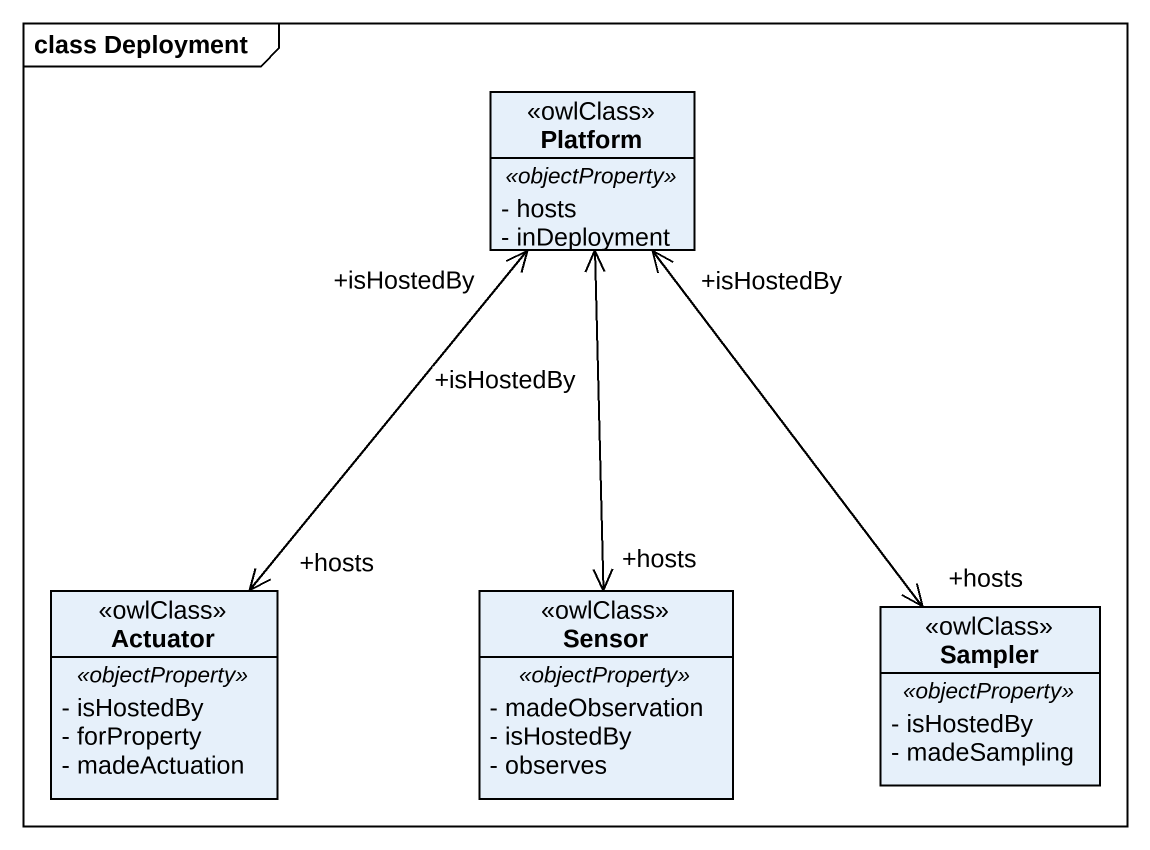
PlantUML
@startuml
mainframe class Deployment
hide circle
hide empty members
skinparam classAttributeIconSize 0
class Platform <<owlClass>> {
  .. <<objectProperty>> ..
  - hosts
  - inDeployment
}
class Actuator <<owlClass>> {
  .. <<objectProperty>> ..
  - isHostedBy
  - forProperty
  - madeActuation
}
class Sensor <<owlClass>> {
  .. <<objectProperty>> ..
  - madeObservation
  - isHostedBy
  - observes
}
class Sampler <<owlClass>> {
  .. <<objectProperty>> ..
  - isHostedBy
  - madeSampling
}
Platform "+isHostedBy" <--> "+hosts" Sensor
Actuator "+hosts" <-up-> "+isHostedBy" Platform
Sampler "+hosts" <-up-> "+isHostedBy" Platform
@enduml
